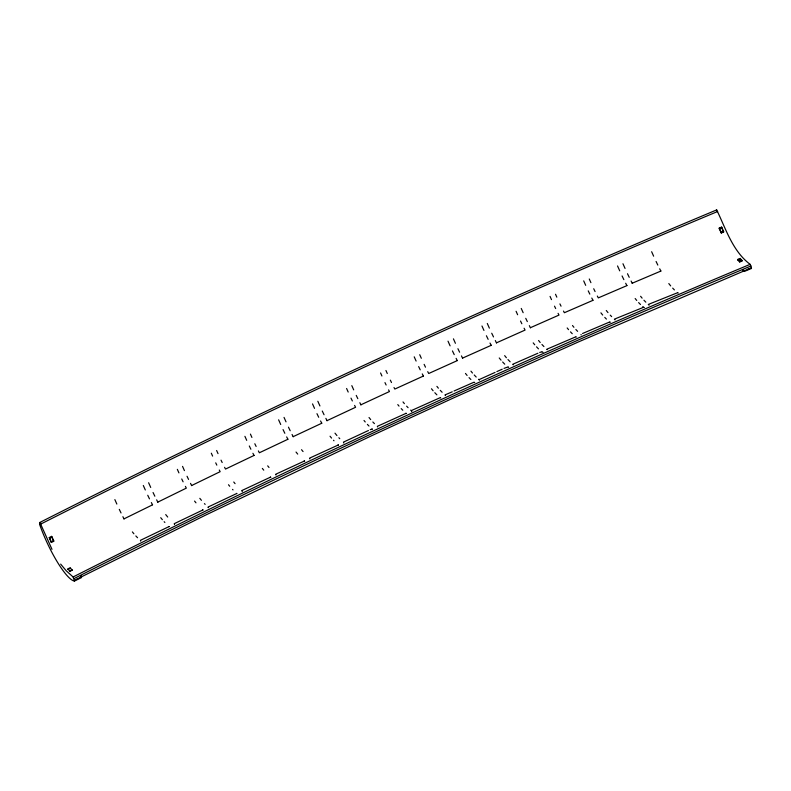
<?xml version="1.0" encoding="UTF-8"?>
<svg xmlns="http://www.w3.org/2000/svg" width="791" height="791" viewBox="0 0 791 791"><rect width="100%" height="100%" fill="white"/><g stroke="black" fill="none" stroke-linecap="round" stroke-linejoin="round"><path stroke-width="1.19" d="M750.026 264.273C732.515 251.024 725.861 228.777 716.676 209.912C487.246 305.712 261.495 410.242 39.679 522.535L39.59 524.344A47.282 10.145 65.2 0 0 74.453 581.088L81.493 577.529L81.443 576.837L205.304 515.248L370.969 436.039L453.935 397.735L578.439 341.93L751.41 267.773L750.115 264.342C520.696 360.142 294.934 464.683 73.118 576.965L74.453 581.088M716.577 210.821L716.676 209.912M123.999 518.985L122.892 516.681M157.814 502.245L156.658 499.843M191.64 485.654L190.532 483.35M293.174 436.77L292.067 434.467M327.029 420.763L325.882 418.36M360.904 404.913L359.856 402.708M462.577 358.224L461.479 355.92M496.481 342.948L495.334 340.545M530.405 327.83L529.357 325.635M632.207 283.346L631.109 281.042M77.043 579.061L77.923 578.617M39.55 523.652L40.865 522.989M39.59 524.344L40.914 523.682M49.329 537.544L51.672 536.357L53.659 540.688L53.699 541.311L51.346 542.389L49.329 537.544L51.346 542.389M51.316 541.875L53.659 540.688M67.907 568.887L70.251 567.701L72.129 570.262L69.776 571.349L68.066 569.055M74.403 580.396L81.443 576.837M39.679 522.535L40.648 524.117C262.464 411.834 488.225 307.294 717.655 211.494M74.097 578.557C295.913 466.265 521.664 361.734 751.094 265.934M124.039 518.847L152.614 504.806M140.393 540.352L169.215 526.509M157.854 502.107L186.32 488.136L185.401 486.386M174.267 523.672L203.04 509.898M191.679 485.516L220.155 471.673L219.285 470.022M254.119 455.408L225.514 469.073L224.585 467.323M287.964 439.242L259.359 452.778L258.38 450.929M293.214 436.632L321.828 423.215M304.565 460.945L275.673 474.264M309.558 458.147L338.429 444.918M327.079 420.624L355.584 407.276L354.605 405.417M368.428 430.512L343.423 442.139M370.208 429.671L372.294 429.048M360.943 404.774L389.459 391.535L388.589 389.894M377.356 426.339L406.159 413.298M49.368 538.127L51.722 537.04L51.692 536.397M719.306 228.767L721.659 227.679L721.619 227.096L719.266 228.085L719.306 228.767L721.293 233.029L723.646 231.941L721.619 227.096M67.937 569.401L70.29 568.314M737.884 260.041L740.198 258.439L737.845 259.418L737.884 260.041L739.714 261.989L742.067 260.901L740.218 258.459M423.472 376.022L394.828 389.063L394.007 387.521M440.063 397.725L411.231 410.638L410.658 410.124M452.254 391.812L444.967 394.936M454.044 391.001L473.898 382.251M457.366 360.577L428.722 373.5L427.733 371.651M462.616 358.086L491.27 345.291M496.857 371.602L502.216 369.199M495.077 372.413L479.02 379.66L478.595 379.275M496.53 342.819L525.076 330.074L524.097 328.225M503.996 368.398L507.862 366.994M537.91 353.241L512.776 364.255M539.689 352.44L541.786 351.857M530.445 327.692L559 315.075L558.07 313.335M575.71 336.857L546.818 349.236M582.562 333.505L609.643 322.006M593.052 300.293L564.378 312.722L563.499 311.071M632.256 283.208L660.95 271.036M626.996 285.591L598.312 297.891L597.334 296.042M643.577 307.294L614.37 319.159M677.531 292.739L648.284 304.456M747.871 269.256L748.751 268.881M721.293 233.029L721.254 232.416L723.607 231.427M737.855 259.438L739.654 261.287L742.027 260.318M751.41 267.783L751.45 268.465L744.371 271.422A46.442 9.967 65.2 0 1 742.591 270.898M236.875 493.436L208.063 507.061M270.66 477.082L241.838 490.558M643.301 307.106L642.747 306.621M73.029 576.896L66.296 570.855L60.66 564.102M739.654 261.287L739.714 261.989M674.397 289.901L672.676 288.132M645.822 302.152L643.953 300.224M640.492 304.505L638.624 302.587M510.146 361.803L507.99 359.569M504.727 364.167L502.661 362.031M476.192 377.03L474.224 374.993M470.872 379.502L469.043 377.633M205.166 504.361L204.424 503.62M137.565 537.732L135.834 535.952M606.41 319.08L604.779 317.399M543.921 346.547L541.954 344.5M436.879 394.847L434.813 392.712M374.43 423.62L372.838 421.989M611.651 316.608L610.247 315.154M538.463 348.841L536.535 346.834M442.11 392.257L440.271 390.358M368.972 426.033L367.38 424.391M572.249 333.703L570.509 331.884M408.077 407.681L406.623 406.179M402.757 410.213L401.205 408.601M577.618 331.34L575.878 329.521M233.038 489.916L232.524 489.382M339.764 438.679L338.874 437.739M164.864 522.456L164.152 521.704M333.98 440.765L333.505 440.261M740.228 258.954L742.067 260.901M743.253 270.196L744.371 271.422L744.331 270.74M467.095 375.448L465.484 373.451M336.926 435.554L334.998 433.171M331.558 438.076L330.045 436.227M303.062 451.562L301.549 449.703M297.703 454.103L296.032 452.047M167.702 517.037L165.724 514.585M162.353 519.677L160.731 517.69M133.887 533.777L132.374 531.918M670.679 285.897L668.81 283.574M642.104 298.138L640.591 296.279M636.725 300.451L635.163 298.533M506.378 357.74L504.658 355.624M501.01 360.152L499.24 357.967M472.464 373.016L470.952 371.157M201.428 500.327L199.807 498.33M602.683 315.036L600.913 312.84M540.194 342.503L538.572 340.506M433.102 390.764L431.481 388.767M370.692 419.586L369.021 417.51M263.749 470.161L262.335 468.42M438.372 388.193L436.899 386.374M365.234 421.969L364.018 420.476M269.009 467.471L267.694 465.85M195.97 502.829L194.556 501.079M607.963 312.583L606.282 310.497M534.726 344.767L533.203 342.889M573.92 327.296L572.506 325.526M568.551 329.649L567.177 327.958M404.379 403.637L403.005 401.937M399.01 406.109L397.794 404.606M235.065 483.647L233.75 482.016M229.706 486.238L228.49 484.745M660.831 270.967L659.694 268.802M626.877 285.521L625.681 283.257M592.934 300.224L591.797 298.059M491.162 345.222L490.015 343.057M457.247 360.518L456.11 358.353M423.353 375.952L422.265 373.896M321.71 423.155L320.573 420.98M287.855 439.173L286.658 436.909M254 455.349L252.912 453.292M152.495 504.747L151.358 502.582M51.998 549.34L40.648 524.117M657.815 265.084L656.085 261.485M629.231 277.325L627.5 273.735M623.862 279.638L622.072 275.94M589.809 294.123L588.237 290.861M527.32 321.591L525.748 318.328M493.505 336.926L491.725 333.229M488.136 339.339L486.406 335.75M459.601 352.203L457.92 348.712M454.232 354.625L452.452 350.927M420.229 369.852L418.657 366.589M357.819 398.674L356.247 395.401M324.053 414.741L322.273 411.043M318.694 417.262L316.964 413.673M290.198 430.739L288.468 427.15M284.829 433.29L283.049 429.592M154.838 496.224L153.059 492.516M149.479 498.864L147.749 495.265M121.023 512.954L119.293 509.364M595.079 291.572L593.715 288.745M561.037 306.186L559.929 303.902M555.668 308.549L554.511 306.147M521.842 323.756L520.527 321.037M425.489 367.182L424.124 364.354M352.351 400.958L350.986 398.12M256.126 446.46L254.821 443.741M250.876 449.248L249.303 445.976M188.555 479.415L187.032 476.261M183.097 481.818L181.732 478.98M391.496 382.528L390.339 380.135M386.127 385.009L384.97 382.607M222.182 462.537L221.025 460.144M216.823 465.138L215.725 462.844M721.254 232.416L719.266 228.085M721.659 227.679L723.646 231.941M51.722 537.04L53.699 541.311M653.633 256.185L651.646 251.726M625.048 268.426L622.962 263.739M619.729 270.848L617.544 265.944M585.686 285.333L583.699 280.874M523.148 312.692L521.259 308.45M489.382 328.146L487.296 323.47M483.954 330.44L481.966 325.981M455.418 343.304L453.431 338.845M450.099 345.845L448.013 341.168M416.106 361.062L414.217 356.83M353.696 389.874L351.817 385.642M319.93 405.951L317.844 401.274M314.511 408.364L312.534 403.914M286.016 421.85L284.028 417.391M280.706 424.5L278.62 419.823M246.703 440.34L244.913 436.325M184.432 470.625L182.553 466.383M150.705 487.434L148.629 482.747M145.307 489.965L143.319 485.496M116.841 504.055L114.863 499.596M590.907 282.664L589.265 278.986M556.824 297.159L555.529 294.262M551.495 299.631L550.061 296.398M517.621 314.739L516.088 311.288M421.316 358.274L419.734 354.704M387.283 373.5L385.939 370.495M381.915 375.982L380.57 372.966M348.188 392.049L346.596 388.48M251.914 437.443L250.421 434.091M218.019 453.619L216.625 450.504M212.611 456.1L211.316 453.203M178.924 472.899L177.342 469.34M81.127 575.967L81.315 576.471M81.078 576.224L81.493 577.529A46.442 9.967 65.2 0 1 80.346 577.282M72.129 570.262L72.011 569.51L69.776 571.349M751.45 268.465A47.282 10.145 65.2 0 1 750.758 268.307M406.07 413.466A17.372 4.331 14.7 0 1 405.803 413.288M377.445 426.685A17.323 8.246 -57.8 0 1 377.544 426.942M411.449 410.836A17.372 8.414 -56.1 0 1 411.795 411.666M440.745 397.932A17.323 4.004 16 0 1 440.458 397.764M343.571 442.545A17.264 8.217 -58.2 0 1 343.749 443M372.126 429.147A17.432 4.39 14.4 0 1 371.928 429.019M474.709 382.537A17.264 3.945 16.3 0 1 474.353 382.33M445.343 395.273A17.432 8.454 -55.7 0 1 445.452 395.51M309.706 458.543A17.214 8.177 -58.6 0 1 309.864 458.928M338.321 445.076A17.491 4.449 14 0 1 338.054 444.898M508.623 367.251A17.214 3.886 16.6 0 1 508.267 367.034M479.237 379.858A17.491 8.483 -55.3 0 1 479.386 380.164M275.861 474.689A17.165 8.147 -59 0 1 275.99 475.015M304.673 461.232A17.54 4.509 13.7 0 1 304.189 460.926M543.051 352.41A17.165 3.836 16.9 0 1 542.181 351.896M513.141 364.582A17.54 8.513 -54.9 0 1 513.29 364.888M242.016 490.984A17.105 8.108 -59.4 0 1 242.283 491.715M270.749 477.359A17.6 4.568 13.3 0 1 270.344 477.102M576.313 337.025A17.105 3.777 17.3 0 1 576.105 336.897M547.065 349.464A17.6 8.543 -54.4 0 1 547.174 349.711M208.181 507.427A17.056 8.078 -59.8 0 1 208.29 507.684M236.707 493.544A17.659 4.627 13 0 1 236.499 493.416M610.316 322.224A17.056 3.718 17.6 0 1 610.039 322.056M580.99 334.484A17.659 8.572 -54 0 1 581.187 334.919M174.356 524.018A17.006 8.039 -60.2 0 1 174.544 524.473M202.872 510.017A17.709 4.687 12.6 0 1 202.664 509.888M644.329 307.561A17.006 3.658 17.9 0 1 643.983 307.353M614.923 319.663A17.709 8.602 -53.6 0 1 615.042 319.9M140.541 540.757A16.947 8.009 -60.6 0 1 140.699 541.143M169.116 526.668A17.768 4.746 12.3 0 1 168.839 526.499M678.283 293.006A16.947 3.609 18.2 0 1 677.936 292.789M648.867 304.98A17.768 8.632 -53.2 0 1 649.015 305.277"/></g></svg>
